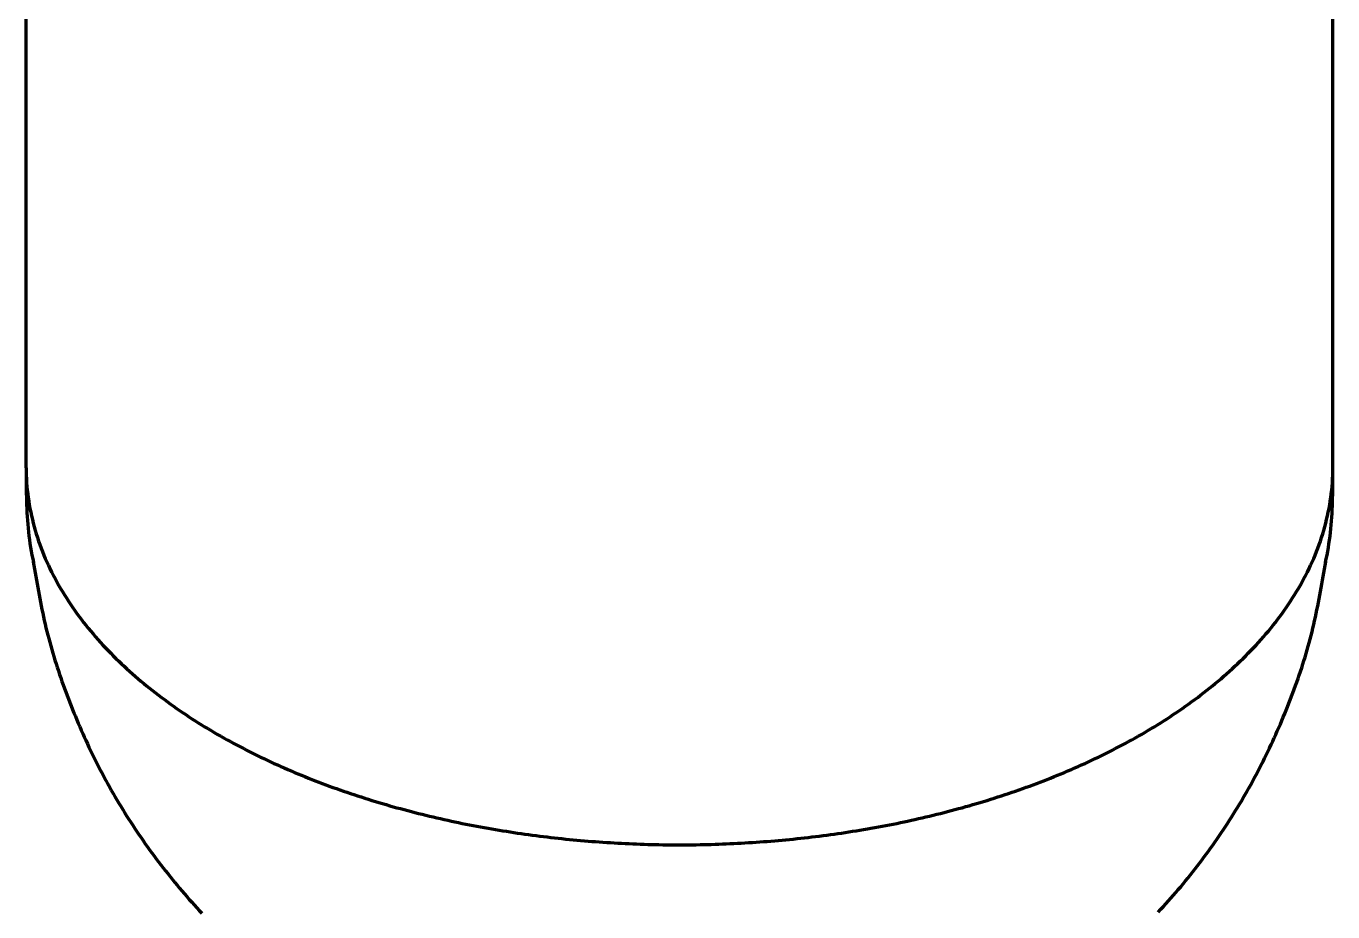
# Model space of a CAD drawing. Header units: millimetres. Extents: x 0 to 594, y 0 to 420.
# Drawn here: x 213.95 to 241.95, y 144.21 to 163.2 of the extents above; entities that cross this region are included whole.
import ezdxf

# ---------------------------------------------------------------- set-up
doc = ezdxf.new("R2010")
doc.units = ezdxf.units.MM
doc.layers.add('01-VISIBLE', color=7, linetype='CONTINUOUS', lineweight=70)

msp = doc.modelspace()

# ---------------------------------------------------------------- linework, layer by layer
at = {"layer": '01-VISIBLE'}
for p, q in [((241.949, 153.735), (241.949, 243.794)), ((213.949, 153.735), (213.949, 172.616))]:
    msp.add_line(p, q, dxfattribs=at)
for points in [[(213.949, 153.735), (213.95, 153.655), (213.952, 153.575), (213.955, 153.495), (213.96, 153.415), (213.966, 153.335), (213.974, 153.255), (213.983, 153.175), (213.993, 153.096), (214.004, 153.017), (214.017, 152.938), (214.031, 152.859), (214.047, 152.78), (214.064, 152.702), (214.082, 152.624), (214.101, 152.546), (214.122, 152.469), (214.143, 152.392), (214.167, 152.315), (214.191, 152.239), (214.216, 152.163), (214.243, 152.087), (214.27, 152.012), (214.299, 151.938), (214.329, 151.863), (214.36, 151.79), (214.392, 151.716), (214.426, 151.643), (214.46, 151.571), (214.495, 151.499), (214.531, 151.428), (214.569, 151.357), (214.607, 151.286), (214.646, 151.216), (214.686, 151.147), (214.727, 151.078), (214.768, 151.01), (214.811, 150.942), (214.855, 150.875), (214.899, 150.808), (214.944, 150.742), (214.99, 150.676), (215.036, 150.611), (215.084, 150.547), (215.132, 150.483), (215.181, 150.419), (215.23, 150.356), (215.281, 150.294), (215.332, 150.232), (215.383, 150.171), (215.435, 150.11), (215.488, 150.05), (215.542, 149.99), (215.596, 149.931), (215.65, 149.873), (215.705, 149.815), (215.761, 149.757), (215.817, 149.7), (215.874, 149.644), (215.932, 149.588), (215.989, 149.533), (216.048, 149.478), (216.107, 149.423), (216.166, 149.37), (216.226, 149.316), (216.286, 149.264), (216.347, 149.211), (216.408, 149.159), (216.469, 149.108), (216.531, 149.057), (216.593, 149.007), (216.656, 148.957), (216.719, 148.908), (216.783, 148.859), (216.846, 148.811), (216.911, 148.763), (216.975, 148.716), (217.04, 148.669), (217.105, 148.622), (217.171, 148.576), (217.237, 148.531), (217.303, 148.486), (217.369, 148.441), (217.436, 148.397), (217.503, 148.353), (217.571, 148.31), (217.638, 148.267), (217.706, 148.224), (217.774, 148.183), (217.843, 148.141), (217.912, 148.1), (217.981, 148.059), (218.05, 148.019), (218.119, 147.979), (218.189, 147.94), (218.259, 147.901), (218.329, 147.862), (218.399, 147.824), (218.47, 147.786), (218.541, 147.749), (218.612, 147.712), (218.683, 147.675), (218.755, 147.639), (218.826, 147.603), (218.898, 147.568), (218.97, 147.533), (219.042, 147.498), (219.115, 147.464), (219.187, 147.43), (219.26, 147.397), (219.333, 147.364), (219.406, 147.331), (219.479, 147.299), (219.553, 147.267), (219.626, 147.235), (219.7, 147.204), (219.774, 147.173), (219.848, 147.142), (219.922, 147.112), (219.996, 147.082), (220.071, 147.053), (220.145, 147.024), (220.22, 146.995), (220.295, 146.967), (220.37, 146.939), (220.445, 146.911), (220.52, 146.883), (220.596, 146.856), (220.671, 146.83), (220.747, 146.803), (220.823, 146.777), (220.898, 146.752), (220.974, 146.726), (221.05, 146.701), (221.127, 146.676), (221.203, 146.652), (221.279, 146.628), (221.356, 146.604), (221.432, 146.581), (221.509, 146.558), (221.586, 146.535), (221.663, 146.512), (221.739, 146.49), (221.817, 146.468), (221.894, 146.447), (221.971, 146.426), (222.048, 146.405), (222.126, 146.384), (222.203, 146.364), (222.281, 146.344), (222.358, 146.324), (222.436, 146.305), (222.514, 146.286), (222.591, 146.267), (222.669, 146.249), (222.747, 146.23), (222.825, 146.212), (222.904, 146.195), (222.982, 146.178), (223.06, 146.161), (223.138, 146.144), (223.217, 146.127), (223.295, 146.111), (223.374, 146.096), (223.452, 146.08), (223.531, 146.065), (223.609, 146.05), (223.688, 146.035), (223.767, 146.021), (223.846, 146.007), (223.925, 145.993), (224.004, 145.979), (224.083, 145.966), (224.162, 145.953), (224.241, 145.94), (224.32, 145.928), (224.399, 145.916), (224.478, 145.904), (224.557, 145.893), (224.637, 145.881), (224.716, 145.87), (224.795, 145.859), (224.875, 145.849), (224.954, 145.839), (225.034, 145.829), (225.113, 145.819), (225.193, 145.81), (225.272, 145.801), (225.352, 145.792), (225.431, 145.783), (225.511, 145.775), (225.591, 145.767), (225.67, 145.76), (225.75, 145.752), (225.83, 145.745), (225.91, 145.738), (225.989, 145.731), (226.069, 145.725), (226.149, 145.719), (226.229, 145.713), (226.309, 145.707), (226.389, 145.702), (226.469, 145.697), (226.549, 145.692), (226.629, 145.688), (226.708, 145.684), (226.788, 145.68), (226.868, 145.676), (226.948, 145.672), (227.028, 145.669), (227.109, 145.666), (227.189, 145.664), (227.269, 145.661), (227.349, 145.659), (227.429, 145.657), (227.509, 145.656), (227.589, 145.654), (227.669, 145.653), (227.749, 145.653), (227.829, 145.652), (227.909, 145.652), (227.989, 145.652), (228.069, 145.652), (228.149, 145.653), (228.229, 145.653), (228.309, 145.654), (228.39, 145.656), (228.47, 145.657), (228.55, 145.659), (228.63, 145.661), (228.71, 145.664), (228.79, 145.666), (228.87, 145.669), (228.95, 145.672), (229.03, 145.676), (229.11, 145.68), (229.19, 145.684), (229.27, 145.688), (229.35, 145.692), (229.43, 145.697), (229.51, 145.702), (229.589, 145.707), (229.669, 145.713), (229.749, 145.719), (229.829, 145.725), (229.909, 145.731), (229.989, 145.738), (230.068, 145.745), (230.148, 145.752), (230.228, 145.76), (230.308, 145.767), (230.387, 145.775), (230.467, 145.784), (230.547, 145.792), (230.626, 145.801), (230.706, 145.81), (230.785, 145.819), (230.865, 145.829), (230.944, 145.839), (231.024, 145.849), (231.103, 145.86), (231.182, 145.87), (231.262, 145.881), (231.341, 145.893), (231.42, 145.904), (231.499, 145.916), (231.579, 145.928), (231.658, 145.94), (231.737, 145.953), (231.816, 145.966), (231.895, 145.979), (231.974, 145.993), (232.052, 146.007), (232.131, 146.021), (232.21, 146.035), (232.289, 146.05), (232.367, 146.065), (232.446, 146.08), (232.525, 146.096), (232.603, 146.111), (232.682, 146.128), (232.76, 146.144), (232.838, 146.161), (232.917, 146.178), (232.995, 146.195), (233.073, 146.213), (233.151, 146.23), (233.229, 146.249), (233.307, 146.267), (233.385, 146.286), (233.462, 146.305), (233.54, 146.324), (233.618, 146.344), (233.695, 146.364), (233.773, 146.384), (233.85, 146.405), (233.927, 146.426), (234.005, 146.447), (234.082, 146.469), (234.159, 146.49), (234.236, 146.513), (234.313, 146.535), (234.389, 146.558), (234.466, 146.581), (234.543, 146.604), (234.619, 146.628), (234.695, 146.652), (234.772, 146.677), (234.848, 146.701), (234.924, 146.726), (235, 146.752), (235.076, 146.777), (235.151, 146.803), (235.227, 146.83), (235.303, 146.857), (235.378, 146.884), (235.453, 146.911), (235.528, 146.939), (235.603, 146.967), (235.678, 146.995), (235.753, 147.024), (235.827, 147.053), (235.902, 147.083), (235.976, 147.112), (236.05, 147.143), (236.124, 147.173), (236.198, 147.204), (236.272, 147.235), (236.346, 147.267), (236.419, 147.299), (236.492, 147.331), (236.565, 147.364), (236.638, 147.397), (236.711, 147.43), (236.784, 147.464), (236.856, 147.499), (236.928, 147.533), (237, 147.568), (237.072, 147.604), (237.144, 147.639), (237.215, 147.676), (237.286, 147.712), (237.357, 147.749), (237.428, 147.786), (237.499, 147.824), (237.569, 147.862), (237.639, 147.901), (237.709, 147.94), (237.779, 147.979), (237.848, 148.019)], [(237.848, 148.019), (237.918, 148.059), (237.987, 148.1), (238.055, 148.141), (238.124, 148.183), (238.192, 148.225), (238.26, 148.267), (238.328, 148.31), (238.395, 148.353), (238.462, 148.397), (238.529, 148.441), (238.595, 148.486), (238.662, 148.531), (238.727, 148.576), (238.793, 148.622), (238.858, 148.669), (238.923, 148.716), (238.988, 148.763), (239.052, 148.811), (239.116, 148.859), (239.179, 148.908), (239.242, 148.957), (239.305, 149.007), (239.367, 149.058), (239.429, 149.108), (239.491, 149.16), (239.552, 149.211), (239.612, 149.264), (239.672, 149.316), (239.732, 149.37), (239.791, 149.424), (239.85, 149.478), (239.909, 149.533), (239.966, 149.588), (240.024, 149.644), (240.081, 149.7), (240.137, 149.757), (240.193, 149.815), (240.248, 149.873), (240.302, 149.931), (240.356, 149.991), (240.41, 150.05), (240.463, 150.11), (240.515, 150.171), (240.567, 150.232), (240.617, 150.294), (240.668, 150.357), (240.717, 150.419), (240.766, 150.483), (240.814, 150.547), (240.862, 150.611), (240.908, 150.676), (240.954, 150.742), (240.999, 150.808), (241.044, 150.875), (241.087, 150.942), (241.13, 151.01), (241.171, 151.078), (241.212, 151.147), (241.252, 151.217), (241.291, 151.286), (241.329, 151.357), (241.367, 151.428), (241.403, 151.499), (241.438, 151.571), (241.472, 151.643), (241.505, 151.716), (241.538, 151.79), (241.569, 151.863), (241.599, 151.938), (241.627, 152.012), (241.655, 152.088), (241.682, 152.163), (241.707, 152.239), (241.731, 152.315), (241.754, 152.392), (241.776, 152.469), (241.797, 152.546), (241.816, 152.624), (241.834, 152.702), (241.851, 152.78), (241.867, 152.859), (241.881, 152.938), (241.894, 153.017), (241.905, 153.096), (241.915, 153.175), (241.924, 153.255), (241.932, 153.335), (241.938, 153.415), (241.943, 153.495), (241.946, 153.575), (241.948, 153.655), (241.949, 153.735)], [(241.791, 151.7), (241.808, 151.78), (241.824, 151.86), (241.839, 151.941), (241.853, 152.021), (241.866, 152.102), (241.877, 152.183), (241.888, 152.264), (241.898, 152.345), (241.906, 152.427), (241.914, 152.508), (241.92, 152.59), (241.926, 152.671), (241.931, 152.753), (241.935, 152.835), (241.938, 152.917), (241.941, 152.998), (241.943, 153.08), (241.945, 153.162), (241.946, 153.244), (241.947, 153.326), (241.948, 153.407), (241.948, 153.489), (241.949, 153.571), (241.949, 153.653), (241.949, 153.735)], [(213.949, 153.684), (213.949, 153.601), (213.949, 153.518), (213.95, 153.435), (213.951, 153.352), (213.952, 153.268), (213.953, 153.185), (213.955, 153.102), (213.957, 153.019), (213.959, 152.936), (213.962, 152.853), (213.966, 152.77), (213.971, 152.687), (213.977, 152.604), (213.983, 152.521), (213.991, 152.438), (213.999, 152.356), (214.009, 152.273), (214.02, 152.191), (214.031, 152.109), (214.044, 152.026), (214.058, 151.945), (214.074, 151.863), (214.09, 151.781), (214.107, 151.7)], [(214.107, 151.7), (214.106, 151.703), (214.106, 151.706), (214.105, 151.709), (214.104, 151.712), (214.104, 151.715), (214.103, 151.717)], [(214.103, 151.717), (214.117, 151.639), (214.13, 151.56), (214.144, 151.481), (214.157, 151.402), (214.17, 151.323), (214.184, 151.244), (214.198, 151.165), (214.212, 151.086), (214.226, 151.008), (214.241, 150.929), (214.256, 150.85), (214.271, 150.772), (214.287, 150.693), (214.304, 150.615), (214.321, 150.537), (214.338, 150.459), (214.356, 150.381), (214.374, 150.303), (214.393, 150.225), (214.413, 150.147), (214.433, 150.07), (214.454, 149.992), (214.475, 149.915), (214.497, 149.838), (214.519, 149.761), (214.542, 149.685), (214.565, 149.608), (214.589, 149.532), (214.614, 149.456), (214.639, 149.379), (214.664, 149.304), (214.69, 149.228), (214.717, 149.152), (214.743, 149.077), (214.771, 149.002), (214.799, 148.927), (214.827, 148.852), (214.856, 148.777), (214.885, 148.703), (214.914, 148.628), (214.944, 148.554), (214.974, 148.48), (215.005, 148.406), (215.036, 148.332), (215.067, 148.258), (215.098, 148.185), (215.13, 148.111), (215.163, 148.038), (215.195, 147.965), (215.228, 147.892), (215.262, 147.819), (215.296, 147.747), (215.33, 147.674), (215.365, 147.602), (215.4, 147.53), (215.435, 147.459), (215.471, 147.387), (215.508, 147.316), (215.544, 147.245), (215.582, 147.174), (215.619, 147.103), (215.657, 147.033), (215.696, 146.962), (215.734, 146.892), (215.774, 146.823), (215.813, 146.753), (215.853, 146.684), (215.894, 146.615), (215.935, 146.546), (215.976, 146.477), (216.018, 146.409), (216.06, 146.341), (216.102, 146.273), (216.145, 146.206), (216.189, 146.138), (216.232, 146.071), (216.276, 146.004), (216.321, 145.938), (216.366, 145.871), (216.411, 145.805), (216.456, 145.74), (216.502, 145.674), (216.549, 145.609), (216.595, 145.544), (216.642, 145.479), (216.69, 145.414), (216.737, 145.35), (216.786, 145.286), (216.834, 145.223), (216.883, 145.159), (216.932, 145.096), (216.982, 145.033), (217.032, 144.971), (217.082, 144.908), (217.133, 144.846), (217.184, 144.785), (217.235, 144.723), (217.287, 144.662), (217.339, 144.601), (217.391, 144.541), (217.444, 144.481), (217.497, 144.421), (217.55, 144.361), (217.604, 144.302), (217.658, 144.243), (217.713, 144.184)], [(238.209, 144.209), (238.264, 144.268), (238.318, 144.328), (238.372, 144.388), (238.425, 144.448), (238.478, 144.508), (238.531, 144.569), (238.584, 144.63), (238.636, 144.691), (238.688, 144.753), (238.739, 144.815), (238.79, 144.877), (238.841, 144.939), (238.891, 145.002), (238.941, 145.065), (238.991, 145.128), (239.04, 145.192), (239.089, 145.256), (239.138, 145.32), (239.186, 145.384), (239.234, 145.449), (239.281, 145.514), (239.328, 145.579), (239.375, 145.645), (239.422, 145.711), (239.467, 145.777), (239.513, 145.843), (239.558, 145.91), (239.603, 145.977), (239.648, 146.044), (239.692, 146.111), (239.735, 146.179), (239.779, 146.246), (239.822, 146.314), (239.864, 146.383), (239.906, 146.451), (239.948, 146.52), (239.989, 146.589), (240.03, 146.659), (240.07, 146.728), (240.11, 146.798), (240.15, 146.868), (240.189, 146.938), (240.228, 147.009), (240.266, 147.08), (240.304, 147.151), (240.342, 147.222), (240.379, 147.293), (240.416, 147.365), (240.452, 147.437), (240.487, 147.509), (240.523, 147.581), (240.558, 147.654), (240.592, 147.726), (240.627, 147.799), (240.66, 147.872), (240.694, 147.945), (240.727, 148.019), (240.759, 148.092), (240.792, 148.166), (240.824, 148.24), (240.855, 148.314), (240.886, 148.388), (240.917, 148.463), (240.947, 148.537), (240.977, 148.612), (241.007, 148.687), (241.036, 148.762), (241.065, 148.837), (241.094, 148.912), (241.122, 148.988), (241.149, 149.063), (241.177, 149.139), (241.203, 149.215), (241.23, 149.291), (241.255, 149.367), (241.281, 149.444), (241.305, 149.52), (241.329, 149.597), (241.353, 149.674), (241.376, 149.751), (241.398, 149.828), (241.42, 149.906), (241.442, 149.983), (241.463, 150.061), (241.483, 150.139), (241.503, 150.217), (241.522, 150.295), (241.54, 150.373), (241.558, 150.452), (241.576, 150.53), (241.593, 150.609), (241.609, 150.688), (241.625, 150.767), (241.641, 150.846), (241.656, 150.925), (241.671, 151.004), (241.686, 151.083), (241.7, 151.162), (241.714, 151.241), (241.727, 151.321), (241.741, 151.4), (241.754, 151.479), (241.767, 151.559), (241.781, 151.638), (241.795, 151.717)], [(241.795, 151.717), (241.794, 151.714), (241.794, 151.712), (241.793, 151.709), (241.792, 151.706), (241.792, 151.703), (241.791, 151.7)]]:
    msp.add_lwpolyline(points, dxfattribs=at)

doc.saveas('drawing.dxf')
